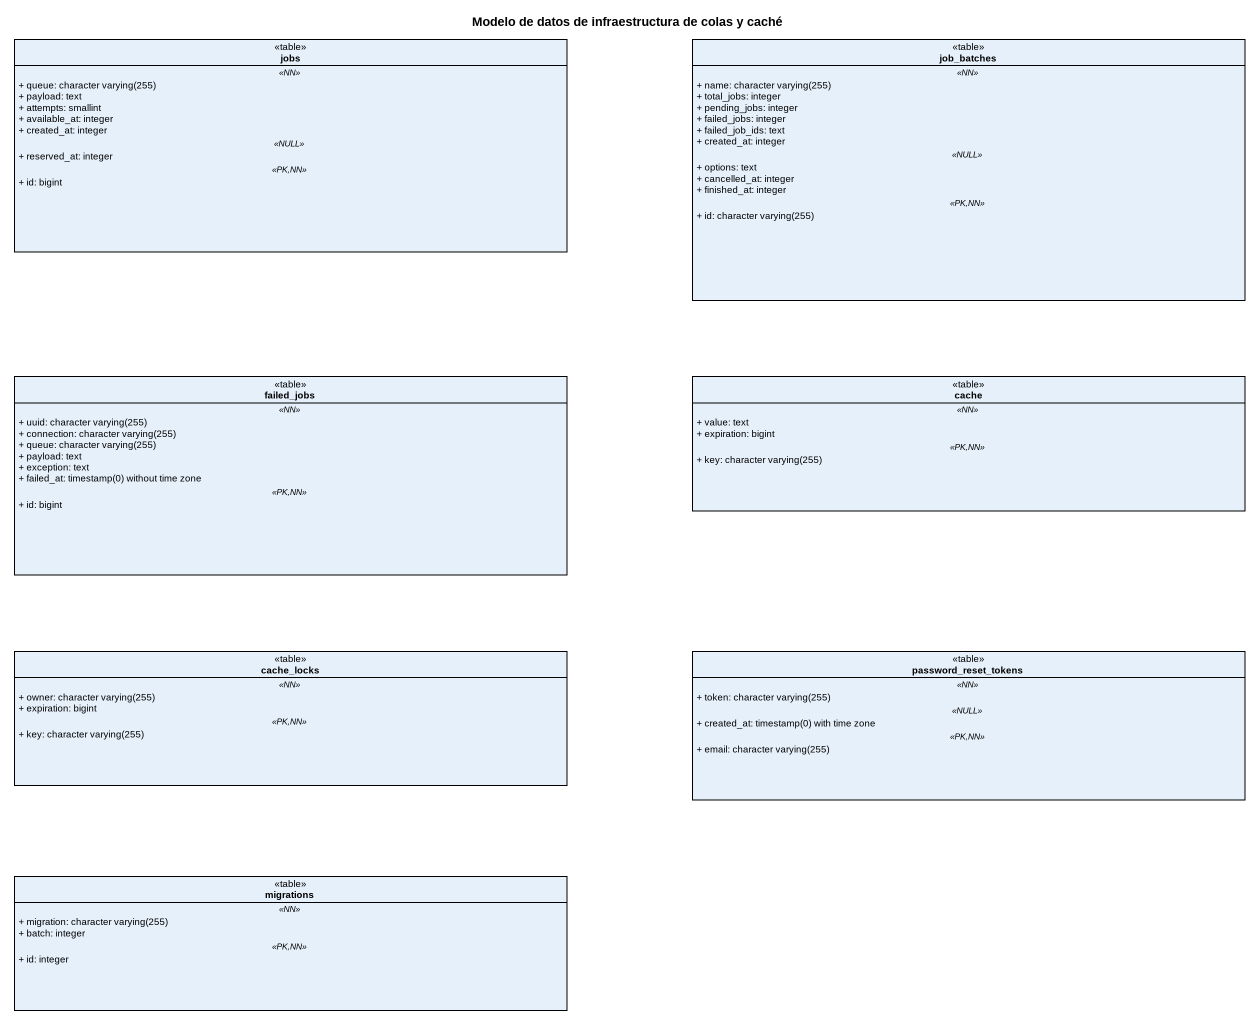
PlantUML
@startuml
title Modelo de datos de infraestructura de colas y caché
hide circle
hide empty members
skinparam classAttributeIconSize 0
class jobs <<table>> {
  .. <<NN>> ..
  {field} + queue: character varying(255)
  + payload: text
  + attempts: smallint
  + available_at: integer
  + created_at: integer
  .. <<NULL>> ..
  + reserved_at: integer
  .. <<PK,NN>> ..
  + id: bigint
}
class job_batches <<table>> {
  .. <<NN>> ..
  {field} + name: character varying(255)
  + total_jobs: integer
  + pending_jobs: integer
  + failed_jobs: integer
  + failed_job_ids: text
  + created_at: integer
  .. <<NULL>> ..
  + options: text
  + cancelled_at: integer
  + finished_at: integer
  .. <<PK,NN>> ..
  {field} + id: character varying(255)
}
class failed_jobs <<table>> {
  .. <<NN>> ..
  {field} + uuid: character varying(255)
  {field} + connection: character varying(255)
  {field} + queue: character varying(255)
  + payload: text
  + exception: text
  {field} + failed_at: timestamp(0) without time zone
  .. <<PK,NN>> ..
  + id: bigint
}
class cache <<table>> {
  .. <<NN>> ..
  + value: text
  + expiration: bigint
  .. <<PK,NN>> ..
  {field} + key: character varying(255)
}
class cache_locks <<table>> {
  .. <<NN>> ..
  {field} + owner: character varying(255)
  + expiration: bigint
  .. <<PK,NN>> ..
  {field} + key: character varying(255)
}
class password_reset_tokens <<table>> {
  .. <<NN>> ..
  {field} + token: character varying(255)
  .. <<NULL>> ..
  {field} + created_at: timestamp(0) with time zone
  .. <<PK,NN>> ..
  {field} + email: character varying(255)
}
class migrations <<table>> {
  .. <<NN>> ..
  {field} + migration: character varying(255)
  + batch: integer
  .. <<PK,NN>> ..
  + id: integer
}
@enduml
